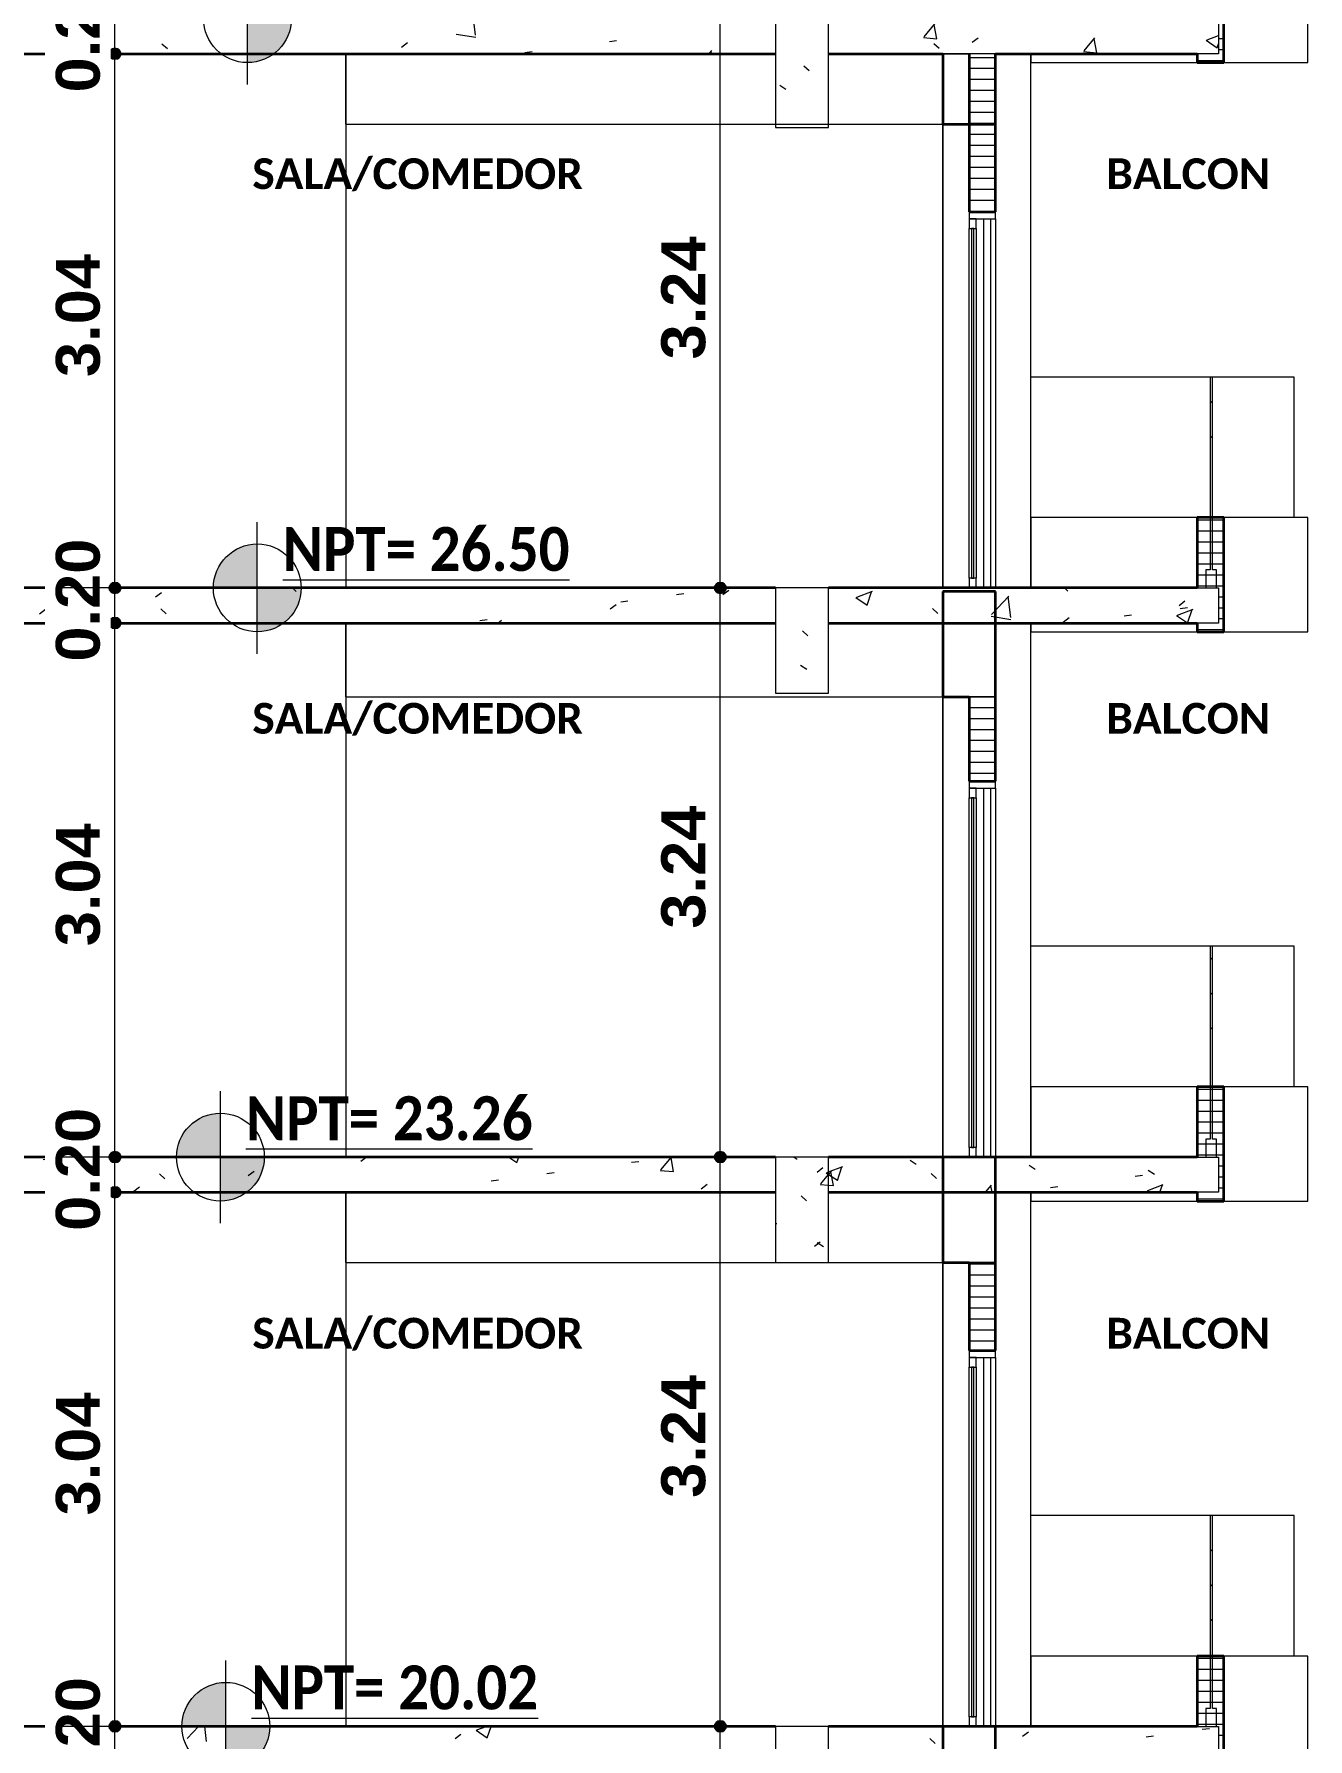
# Model space of a CAD drawing. Header units: metres. Extents: x -144 to 1000, y -717 to 29.
# Drawn here: x 289.11 to 296.36, y -636.42 to -626.71 of the extents above; entities that cross this region are included whole.
import ezdxf

# ---------------------------------------------------------------- set-up
doc = ezdxf.new("R2010")
doc.units = ezdxf.units.M
doc.layers.get('0').update_dxf_attribs({"color": 1})
for name, color, linetype, lineweight in [('A-ANNO-DIMS', 1, 'Continuous', 9), ('A-DETL-GENF', 1, 'Continuous', 9), ('A-DETL-THIN', 1, 'Continuous', 9), ('A-DOOR-FRAM', 1, 'Continuous', 9), ('A-DOOR-GLAZ', 1, 'Continuous', 9), ('A-FLOR', 2, 'Continuous', 9), ('A-FLOR-HRAL', 1, 'Continuous', 9), ('A-FLOR-PATT', 8, 'Continuous', 50), ('A-WALL', 4, 'Continuous', 9), ('G-ANNO-DIMS', 1, 'Continuous', 9), ('G-ANNO-TEXT', 2, 'Continuous', 9), ('S-BEAM', 1, 'Continuous', 9), ('S-COLS', 7, 'Continuous', 9)]:
    doc.layers.add(name, color=color, linetype=linetype, lineweight=lineweight)
doc.layers.add('A-WALL-PATT', color=7, linetype='Continuous', lineweight=35, true_color=0x9c9c9c)
doc.styles.add('Arial Black_B', font='ariblk.ttf', dxfattribs={"width": 0.9, "height": 0.1875})
doc.styles.add('Calibri_B', font='calibrib.ttf', dxfattribs={"height": 0.165})
doc.styles.add('Calibri_B_1', font='calibrib.ttf', dxfattribs={"height": 0.135})
pattern_1 = [(45, (282.0061, -648.2254), (-0.561266, 0.561266), []), (45, (282.2045, -648.2254), (0, 1.122532), []), (45, (281.8077, -648.2254), (0, 1.122532), [])]

# ---------------------------------------------------------------- blocks, each defined once
blk = doc.blocks.new('ololo')
at = {"layer": 'A-ANNO-DIMS', "lineweight": 25, "true_color": 0x008000}
h = blk.add_hatch(color=96, dxfattribs=at)
edge = h.paths.add_edge_path()
edge.add_arc((289.5688, -626.8254), 0.0313, 0, 360)
h = blk.add_hatch(color=96, dxfattribs=at)
edge = h.paths.add_edge_path()
edge.add_arc((289.5688, -626.8254), 0.0313, 0, 360)
h = blk.add_hatch(color=96, dxfattribs=at)
edge = h.paths.add_edge_path()
edge.add_arc((289.5688, -629.8654), 0.0313, 0, 360)
at = {"layer": 'A-ANNO-DIMS', "lineweight": 25}
h = blk.add_hatch(color=256, dxfattribs=at)
edge = h.paths.add_edge_path()
edge.add_arc((293.0164, -629.8654), 0.0312, 0, 360)
h = blk.add_hatch(color=256, dxfattribs=at)
edge = h.paths.add_edge_path()
edge.add_arc((293.0164, -629.8654), 0.0312, 0, 360)
at = {"layer": 'A-ANNO-DIMS', "lineweight": 25, "true_color": 0x008000}
h = blk.add_hatch(color=96, dxfattribs=at)
edge = h.paths.add_edge_path()
edge.add_arc((289.5688, -630.0654), 0.0313, 0, 360)
h = blk.add_hatch(color=96, dxfattribs=at)
edge = h.paths.add_edge_path()
edge.add_arc((289.5688, -630.0654), 0.0313, 0, 360)
h = blk.add_hatch(color=96, dxfattribs=at)
edge = h.paths.add_edge_path()
edge.add_arc((289.5688, -633.1054), 0.0313, 0, 360)
at = {"layer": 'A-ANNO-DIMS', "lineweight": 25}
h = blk.add_hatch(color=256, dxfattribs=at)
edge = h.paths.add_edge_path()
edge.add_arc((293.0164, -633.1054), 0.0312, 0, 360)
h = blk.add_hatch(color=256, dxfattribs=at)
edge = h.paths.add_edge_path()
edge.add_arc((293.0164, -633.1054), 0.0312, 0, 360)
at = {"layer": 'A-ANNO-DIMS', "lineweight": 25, "true_color": 0x008000}
h = blk.add_hatch(color=96, dxfattribs=at)
edge = h.paths.add_edge_path()
edge.add_arc((289.5688, -633.3054), 0.0313, 0, 360)
h = blk.add_hatch(color=96, dxfattribs=at)
edge = h.paths.add_edge_path()
edge.add_arc((289.5688, -633.3054), 0.0313, 0, 360)
h = blk.add_hatch(color=96, dxfattribs=at)
edge = h.paths.add_edge_path()
edge.add_arc((289.5688, -636.3454), 0.0313, 0, 360)
at = {"layer": 'A-ANNO-DIMS', "lineweight": 25}
h = blk.add_hatch(color=256, dxfattribs=at)
edge = h.paths.add_edge_path()
edge.add_arc((293.0164, -636.3454), 0.0312, 0, 360)
h = blk.add_hatch(color=256, dxfattribs=at)
edge = h.paths.add_edge_path()
edge.add_arc((293.0164, -636.3454), 0.0312, 0, 360)
at = {"layer": 'A-FLOR-HRAL', "true_color": 0x808080}
h = blk.add_hatch(dxfattribs=at)
h.set_pattern_fill('FP_107', color=8, style=0, pattern_type=2)
h.set_pattern_definition(pattern_1)
h.paths.add_polyline_path([(295.8061, -629.4654), (295.8183, -629.4654), (295.8183, -628.6654), (295.8061, -628.6654), (295.8061, -629.1054)])
h = blk.add_hatch(dxfattribs=at)
h.set_pattern_fill('FP_107', color=8, style=0, pattern_type=2)
h.set_pattern_definition(pattern_1)
h.paths.add_polyline_path([(295.8061, -632.7054), (295.8183, -632.7054), (295.8183, -631.9054), (295.8061, -631.9054), (295.8061, -632.4691)])
h = blk.add_hatch(dxfattribs=at)
h.set_pattern_fill('FP_107', color=8, style=0, pattern_type=2)
h.set_pattern_definition(pattern_1)
h.paths.add_polyline_path([(295.8183, -635.9454), (295.8183, -635.1454), (295.8061, -635.1454), (295.8061, -635.9454), (295.815, -635.9454)])
at = {"layer": 'G-ANNO-DIMS'}
h = blk.add_hatch(color=256, dxfattribs=at)
edge = h.paths.add_edge_path()
edge.add_line((290.3238, -626.6254), (290.5738, -626.6254))
edge.add_arc((290.3238, -626.6254), 0.25, 270, 360, ccw=False)
edge.add_line((290.3238, -626.8754), (290.3238, -626.6254))
h = blk.add_hatch(color=256, dxfattribs=at)
edge = h.paths.add_edge_path()
edge.add_line((290.3797, -629.8654), (290.1297, -629.8654))
edge.add_arc((290.3797, -629.8654), 0.25, 90, 180, ccw=False)
edge.add_line((290.3797, -629.6154), (290.3797, -629.8654))
h = blk.add_hatch(color=256, dxfattribs=at)
edge = h.paths.add_edge_path()
edge.add_line((290.3797, -629.8654), (290.6297, -629.8654))
edge.add_arc((290.3797, -629.8654), 0.25, 270, 360, ccw=False)
edge.add_line((290.3797, -630.1154), (290.3797, -629.8654))
h = blk.add_hatch(color=256, dxfattribs=at)
edge = h.paths.add_edge_path()
edge.add_line((290.1696, -633.1054), (289.9196, -633.1054))
edge.add_arc((290.1696, -633.1054), 0.25, 90, 180, ccw=False)
edge.add_line((290.1696, -632.8554), (290.1696, -633.1054))
h = blk.add_hatch(color=256, dxfattribs=at)
edge = h.paths.add_edge_path()
edge.add_line((290.1696, -633.1054), (290.4196, -633.1054))
edge.add_arc((290.1696, -633.1054), 0.25, 270, 360, ccw=False)
edge.add_line((290.1696, -633.3554), (290.1696, -633.1054))
h = blk.add_hatch(color=256, dxfattribs=at)
edge = h.paths.add_edge_path()
edge.add_line((290.2005, -636.3454), (289.9505, -636.3454))
edge.add_arc((290.2005, -636.3454), 0.25, 90, 180, ccw=False)
edge.add_line((290.2005, -636.0954), (290.2005, -636.3454))
h = blk.add_hatch(color=256, dxfattribs=at)
edge = h.paths.add_edge_path()
edge.add_line((290.2005, -636.3454), (290.4505, -636.3454))
edge.add_arc((290.2005, -636.3454), 0.25, 270, 360, ccw=False)
edge.add_line((290.2005, -636.5954), (290.2005, -636.3454))
at = {"layer": 'A-ANNO-DIMS', "color": 96, "true_color": 0x008000}
for p, q in [((289.5688, -626.8254), (289.5688, -626.6254)), ((289.5688, -626.8254), (289.2688, -626.8254)), ((289.5688, -626.8254), (289.2688, -626.8254)), ((289.5688, -626.8254), (289.8688, -626.8254)), ((289.5688, -626.8254), (289.8688, -626.8254)), ((289.5688, -629.8654), (289.2688, -629.8654)), ((289.5688, -630.0654), (289.5688, -629.8654)), ((289.5688, -629.8654), (289.8688, -629.8654)), ((289.5688, -630.0654), (289.2688, -630.0654)), ((289.5688, -630.0654), (289.2688, -630.0654)), ((289.5688, -630.0654), (289.8688, -630.0654)), ((289.5688, -630.0654), (289.8688, -630.0654)), ((289.5688, -633.1054), (289.2688, -633.1054)), ((289.5688, -633.3054), (289.5688, -633.1054)), ((289.5688, -633.1054), (289.8688, -633.1054)), ((289.5688, -633.3054), (289.2688, -633.3054)), ((289.5688, -633.3054), (289.2688, -633.3054)), ((289.5688, -633.3054), (289.8688, -633.3054)), ((289.5688, -633.3054), (289.8688, -633.3054)), ((289.5688, -636.3454), (289.2688, -636.3454)), ((289.5688, -636.5454), (289.5688, -636.3454)), ((289.5688, -636.3454), (289.8688, -636.3454))]:
    blk.add_line(p, q, dxfattribs=at)
at = {"layer": 'A-ANNO-DIMS'}
for p, q in [((293.0164, -629.8654), (293.0164, -626.6254)), ((293.0164, -629.8654), (292.7164, -629.8654)), ((293.0164, -629.8654), (292.7164, -629.8654)), ((293.0164, -633.1054), (293.0164, -629.8654)), ((293.0164, -629.8654), (293.3164, -629.8654)), ((293.0164, -629.8654), (293.3164, -629.8654)), ((293.0164, -633.1054), (292.7164, -633.1054)), ((293.0164, -633.1054), (292.7164, -633.1054)), ((293.0164, -636.3454), (293.0164, -633.1054)), ((293.0164, -633.1054), (293.3164, -633.1054)), ((293.0164, -633.1054), (293.3164, -633.1054)), ((293.0164, -636.3454), (292.7164, -636.3454)), ((293.0164, -636.3454), (292.7164, -636.3454)), ((293.0164, -639.5854), (293.0164, -636.3454)), ((293.0164, -636.3454), (293.3164, -636.3454)), ((293.0164, -636.3454), (293.3164, -636.3454))]:
    blk.add_line(p, q, dxfattribs=at)
at = {"layer": 'A-ANNO-DIMS', "color": 96, "lineweight": 25, "true_color": 0x008000}
for centre in [(289.5688, -626.8254), (289.5688, -626.8254), (289.5688, -629.8654), (289.5688, -630.0654), (289.5688, -630.0654), (289.5688, -633.1054), (289.5688, -633.3054), (289.5688, -633.3054), (289.5688, -636.3454)]:
    blk.add_circle(centre, 0.0313, dxfattribs=at)
at = {"layer": 'A-ANNO-DIMS', "lineweight": 25}
for centre in [(293.0164, -629.8654), (293.0164, -629.8654), (293.0164, -633.1054), (293.0164, -633.1054), (293.0164, -636.3454), (293.0164, -636.3454)]:
    blk.add_circle(centre, 0.0312, dxfattribs=at)
at = {"layer": 'A-DETL-GENF'}
for p, q in [((293.4912, -626.8928), (293.5221, -626.9211)), ((293.3545, -627.0037), (293.3898, -627.0262)), ((293.4837, -630.1092), (293.5146, -630.1375)), ((293.4737, -630.3058), (293.509, -630.3283)), ((293.4372, -633.1054), (293.454, -633.1161)), ((293.5675, -633.1901), (293.6008, -633.1646)), ((293.5852, -633.2607), (293.6332, -633.2649)), ((293.5879, -633.2574), (293.6332, -633.2034)), ((293.6198, -633.1949), (293.6332, -633.2039)), ((293.6245, -633.1931), (293.6332, -633.1897)), ((293.4762, -633.3256), (293.5071, -633.3539)), ((293.331, -633.4838), (293.3375, -633.4829)), ((293.5521, -633.6129), (293.5853, -633.5874)), ((293.5679, -633.5919), (293.6032, -633.6144))]:
    blk.add_line(p, q, dxfattribs=at)
at = {"layer": 'A-DETL-THIN'}
for p, q in [((293.331, -626.6254), (293.331, -627.2254)), ((293.6332, -627.2254), (293.6332, -626.6254)), ((293.331, -627.2254), (293.331, -627.2454)), ((293.331, -627.2254), (293.6332, -627.2254)), ((293.331, -627.2454), (293.6332, -627.2454)), ((293.6332, -627.2454), (293.6332, -627.2254)), ((293.331, -629.8654), (293.331, -630.4654)), ((293.6332, -629.8654), (293.331, -629.8654)), ((293.6332, -630.4654), (293.6332, -629.8654)), ((293.331, -630.4654), (293.6332, -630.4654)), ((293.331, -633.1054), (293.331, -633.7054)), ((293.6332, -633.1054), (293.331, -633.1054)), ((293.6332, -633.7054), (293.6332, -633.1054)), ((293.331, -633.7054), (293.6332, -633.7054)), ((293.331, -636.3454), (293.331, -636.9454)), ((293.6332, -636.3454), (293.331, -636.3454)), ((293.6332, -636.9454), (293.6332, -636.3454))]:
    blk.add_line(p, q, dxfattribs=at)
at = {"layer": 'A-DOOR-FRAM', "lineweight": 15}
for p, q in [((294.4341, -627.7254), (294.4341, -627.7654)), ((294.5841, -627.7254), (294.4341, -627.7254)), ((294.5841, -627.7654), (294.5841, -627.7254)), ((294.4341, -627.7654), (294.4341, -627.8204)), ((294.4741, -627.7654), (294.4341, -627.7654)), ((294.4341, -627.7654), (294.5841, -627.7654)), ((294.4341, -627.8204), (294.4741, -627.8204)), ((294.4741, -627.8204), (294.4741, -627.7654)), ((294.4341, -629.8104), (294.4341, -629.8654)), ((294.4741, -629.8104), (294.4341, -629.8104)), ((294.4341, -629.8654), (294.4741, -629.8654)), ((294.4741, -629.8654), (294.4741, -629.8104)), ((294.4341, -630.9654), (294.4341, -631.0054)), ((294.5841, -630.9654), (294.4341, -630.9654)), ((294.4341, -631.0054), (294.4341, -631.0604)), ((294.4741, -631.0054), (294.4341, -631.0054)), ((294.4341, -631.0054), (294.5841, -631.0054)), ((294.4741, -631.0604), (294.4741, -631.0054)), ((294.5841, -631.0054), (294.5841, -630.9654)), ((294.4341, -631.0604), (294.4741, -631.0604)), ((294.4341, -633.0504), (294.4341, -633.1054)), ((294.4741, -633.0504), (294.4341, -633.0504)), ((294.4741, -633.1054), (294.4741, -633.0504)), ((294.4341, -633.1054), (294.4741, -633.1054)), ((294.4341, -634.2054), (294.4341, -634.2454)), ((294.5841, -634.2054), (294.4341, -634.2054)), ((294.5841, -634.2454), (294.5841, -634.2054)), ((294.4341, -634.2454), (294.4341, -634.3004)), ((294.4741, -634.2454), (294.4341, -634.2454)), ((294.4341, -634.2454), (294.5841, -634.2454)), ((294.4341, -634.3004), (294.4741, -634.3004)), ((294.4741, -634.3004), (294.4741, -634.2454)), ((294.4341, -636.2904), (294.4341, -636.3454)), ((294.4741, -636.2904), (294.4341, -636.2904)), ((294.4341, -636.3454), (294.4741, -636.3454)), ((294.4741, -636.3454), (294.4741, -636.2904))]:
    blk.add_line(p, q, dxfattribs=at)
at = {"layer": 'A-DOOR-FRAM'}
for p, q in [((294.4341, -629.8104), (294.4341, -627.8204)), ((294.4741, -627.8204), (294.4741, -629.8104)), ((294.5141, -627.7654), (294.5141, -629.8654)), ((294.5541, -627.7654), (294.5541, -629.8654)), ((294.5841, -627.7654), (294.5841, -629.8654)), ((294.5141, -631.0054), (294.5141, -633.1054)), ((294.5541, -631.0054), (294.5541, -633.1054)), ((294.5841, -631.0054), (294.5841, -633.1054)), ((294.4341, -633.0504), (294.4341, -631.0604)), ((294.4741, -631.0604), (294.4741, -633.0504)), ((294.4341, -636.2904), (294.4341, -634.3004)), ((294.4741, -634.3004), (294.4741, -636.2904)), ((294.5141, -634.2454), (294.5141, -636.3454)), ((294.5541, -634.2454), (294.5541, -636.3454)), ((294.5841, -634.2454), (294.5841, -636.3454))]:
    blk.add_line(p, q, dxfattribs=at)
at = {"layer": 'A-DOOR-GLAZ'}
for p, q in [((294.4608, -627.8204), (294.4474, -627.8204)), ((294.4474, -627.8204), (294.4474, -629.8104)), ((294.4608, -629.8104), (294.4608, -627.8204)), ((294.4474, -629.8104), (294.4608, -629.8104)), ((294.4608, -631.0604), (294.4474, -631.0604)), ((294.4474, -631.0604), (294.4474, -633.0504)), ((294.4608, -633.0504), (294.4608, -631.0604)), ((294.4474, -633.0504), (294.4608, -633.0504)), ((294.4608, -634.3004), (294.4474, -634.3004)), ((294.4474, -634.3004), (294.4474, -636.2904)), ((294.4608, -636.2904), (294.4608, -634.3004)), ((294.4474, -636.2904), (294.4608, -636.2904))]:
    blk.add_line(p, q, dxfattribs=at)
at = {"layer": 'A-FLOR', "lineweight": 35}
for p, q in [((287.5839, -626.8254), (293.331, -626.8254)), ((293.6332, -626.8254), (294.2841, -626.8254)), ((294.5841, -626.8254), (295.7318, -626.8254)), ((293.331, -629.8654), (287.4339, -629.8654)), ((295.7318, -629.8654), (293.6332, -629.8654)), ((287.5839, -630.0654), (293.331, -630.0654)), ((293.6332, -630.0654), (295.7318, -630.0654)), ((293.331, -633.1054), (287.4339, -633.1054)), ((295.7318, -633.1054), (293.6332, -633.1054)), ((287.5839, -633.3054), (293.331, -633.3054)), ((293.6332, -633.3054), (295.7318, -633.3054)), ((293.331, -636.3454), (287.4339, -636.3454)), ((295.7318, -636.3454), (293.6332, -636.3454))]:
    blk.add_line(p, q, dxfattribs=at)
at = {"layer": 'A-FLOR'}
blk.add_line((294.2841, -626.8254), (294.4341, -626.8254), dxfattribs=at)
at = {"layer": 'A-FLOR-HRAL'}
for p, q in [((295.8061, -628.6654), (294.7841, -628.6654)), ((295.8061, -628.6654), (295.8061, -629.7634)), ((295.8183, -628.6654), (295.8061, -628.6654)), ((295.8183, -629.7634), (295.8183, -628.6654)), ((296.2842, -628.6654), (295.8183, -628.6654)), ((296.2842, -629.4654), (296.2842, -628.6654)), ((295.8061, -629.7634), (295.7818, -629.7634)), ((295.7818, -629.7634), (295.7818, -629.8654)), ((295.8426, -629.7634), (295.8183, -629.7634)), ((295.8426, -629.8654), (295.8426, -629.7634)), ((295.7818, -629.8654), (295.8426, -629.8654)), ((295.8061, -631.9054), (294.7841, -631.9054)), ((295.8061, -631.9054), (295.8061, -633.0034)), ((295.8183, -631.9054), (295.8061, -631.9054)), ((295.8183, -633.0034), (295.8183, -631.9054)), ((296.2842, -631.9054), (295.8183, -631.9054)), ((296.2842, -632.7054), (296.2842, -631.9054)), ((295.8061, -633.0034), (295.7818, -633.0034)), ((295.7818, -633.0034), (295.7818, -633.1054)), ((295.8426, -633.0034), (295.8183, -633.0034)), ((295.8426, -633.1054), (295.8426, -633.0034)), ((295.7818, -633.1054), (295.8426, -633.1054)), ((295.8061, -635.1454), (294.7841, -635.1454)), ((295.8061, -635.1454), (295.8061, -636.2434)), ((295.8183, -635.1454), (295.8061, -635.1454)), ((295.8183, -636.2434), (295.8183, -635.1454)), ((296.2842, -635.1454), (295.8183, -635.1454)), ((296.2842, -635.9454), (296.2842, -635.1454)), ((295.8061, -636.2434), (295.7818, -636.2434)), ((295.7818, -636.2434), (295.7818, -636.3454)), ((295.8426, -636.2434), (295.8183, -636.2434)), ((295.8426, -636.3454), (295.8426, -636.2434)), ((295.7818, -636.3454), (295.8426, -636.3454))]:
    blk.add_line(p, q, dxfattribs=at)
at = {"layer": 'A-FLOR-PATT', "color": 8, "lineweight": 5, "true_color": 0x828282}
for p, q in [((291.6226, -626.7186), (291.6118, -626.6254)), ((294.1774, -626.7285), (294.2386, -626.6555)), ((294.2496, -626.7403), (294.2349, -626.6607)), ((289.837, -626.7676), (289.8679, -626.7959)), ((291.2015, -626.7871), (291.2347, -626.7616)), ((291.5118, -626.7131), (291.6247, -626.7306)), ((292.3844, -626.7546), (292.4259, -626.7491)), ((294.1736, -626.7331), (294.2495, -626.7397)), ((294.2319, -626.7657), (294.2628, -626.794)), ((294.4509, -626.7593), (294.4841, -626.7338)), ((295.0883, -626.8082), (295.1495, -626.7352)), ((295.1605, -626.82), (295.1459, -626.7404)), ((295.7829, -626.7483), (295.8461, -626.7909)), ((295.7892, -626.7459), (295.8536, -626.7212)), ((295.8462, -626.7914), (295.8536, -626.7694)), ((289.3118, -626.8254), (289.3346, -626.8166)), ((289.3273, -626.8254), (289.3294, -626.8191)), ((291.9034, -626.8179), (291.9449, -626.8125)), ((292.9494, -626.8254), (292.9673, -626.8067)), ((292.966, -626.8254), (292.964, -626.8082)), ((293.8292, -626.8254), (293.8324, -626.823)), ((295.0845, -626.8128), (295.1604, -626.8194)), ((290.5795, -629.8654), (290.6016, -629.8857)), ((294.9764, -629.8654), (294.9959, -629.8832)), ((289.8, -629.9171), (289.8333, -629.8916)), ((292.3896, -629.9847), (292.4229, -629.9591)), ((292.4489, -629.9446), (292.4904, -629.9391)), ((292.7667, -629.9027), (292.8083, -629.8972)), ((293.0311, -629.9034), (293.0644, -629.8778)), ((293.7888, -629.9207), (293.852, -629.9634)), ((293.7941, -629.9187), (293.8831, -629.8846)), ((293.8521, -629.9638), (293.8778, -629.8871)), ((294.561, -630.0162), (294.6599, -629.9131)), ((294.6702, -630.0344), (294.6562, -629.9138)), ((295.6288, -629.9647), (295.662, -629.9392)), ((289.1402, -630.0125), (289.1735, -629.9869)), ((289.4218, -630.0654), (289.4773, -629.9993)), ((289.4856, -630.0654), (289.4742, -630.0036)), ((289.8301, -629.9845), (289.861, -630.0128)), ((291.6467, -630.0502), (291.6883, -630.0447)), ((291.7489, -630.0654), (291.7711, -630.0484)), ((294.2244, -629.9821), (294.2553, -630.0104)), ((294.5583, -630.0271), (294.6712, -630.0447)), ((294.9688, -630.0602), (295.0021, -630.0347)), ((295.3165, -630.0239), (295.3581, -630.0185)), ((295.614, -630.0225), (295.6771, -630.0651)), ((295.6195, -630.0203), (295.7084, -629.9862)), ((295.6346, -629.9821), (295.6761, -629.9766)), ((295.6773, -630.0654), (295.703, -629.9888)), ((289.1611, -633.1189), (289.2027, -633.1134)), ((290.9698, -633.1287), (291.0003, -633.1054)), ((291.81, -633.1054), (291.8393, -633.1079)), ((291.8128, -633.1054), (291.8579, -633.1358)), ((291.8394, -633.1084), (291.8388, -633.1054)), ((291.8579, -633.1362), (291.8683, -633.1054)), ((292.51, -633.1349), (292.5516, -633.1295)), ((292.677, -633.1777), (292.7377, -633.1054)), ((292.7503, -633.1881), (292.7356, -633.1085)), ((293.6332, -633.1897), (293.7134, -633.159)), ((293.6831, -633.238), (293.7088, -633.1612)), ((294.0966, -633.1222), (294.132, -633.1448)), ((294.7746, -633.1509), (294.8099, -633.1734)), ((289.8231, -633.2014), (289.854, -633.2297)), ((290.3284, -633.21), (290.3616, -633.1845)), ((291.7111, -633.2401), (291.7526, -633.2347)), ((292.029, -633.1983), (292.0706, -633.1928)), ((292.6743, -633.181), (292.7502, -633.1876)), ((292.9076, -633.2856), (292.9408, -633.26)), ((293.6332, -633.2034), (293.6491, -633.1845)), ((293.6332, -633.2039), (293.683, -633.2375)), ((293.6332, -633.2649), (293.6611, -633.2673)), ((293.6612, -633.2678), (293.6465, -633.1882)), ((294.2169, -633.1985), (294.2478, -633.2268)), ((294.5255, -633.3054), (294.5601, -633.2641)), ((294.5644, -633.3054), (294.5575, -633.2679)), ((294.8969, -633.2776), (294.9385, -633.2722)), ((295.3779, -633.2143), (295.4195, -633.2088)), ((295.4499, -633.2947), (295.5388, -633.2606)), ((295.4525, -633.1795), (295.4879, -633.202)), ((295.5198, -633.3054), (295.534, -633.263)), ((289.6765, -633.2993), (289.7097, -633.2738)), ((295.445, -633.2966), (295.458, -633.3054)), ((289.9803, -636.4137), (290.0458, -636.3454)), ((290.0909, -636.4319), (290.0808, -636.3454)), ((291.6257, -636.3673), (291.6889, -636.4099)), ((291.6294, -636.3659), (291.6828, -636.3454)), ((291.689, -636.4104), (291.7108, -636.3454)), ((294.7372, -636.4018), (294.7705, -636.3763)), ((295.7602, -636.3624), (295.8018, -636.3569)), ((291.5062, -636.4155), (291.5394, -636.39)), ((294.2094, -636.4149), (294.2403, -636.4432)), ((295.4418, -636.4043), (295.4833, -636.3989))]:
    blk.add_line(p, q, dxfattribs=at)
at = {"layer": 'A-WALL', "lineweight": 35}
for p, q in [((295.8839, -626.8754), (295.8839, -626.2254)), ((294.4341, -626.8254), (294.4341, -627.7254)), ((294.5841, -627.7254), (294.5841, -626.8254)), ((295.7318, -626.8254), (295.7318, -626.8754)), ((295.7318, -626.8754), (295.8839, -626.8754)), ((294.4341, -627.7254), (294.5841, -627.7254)), ((295.8839, -629.4654), (295.7318, -629.4654)), ((295.7318, -629.4654), (295.7318, -629.8654)), ((295.8839, -630.1154), (295.8839, -629.4654)), ((295.7318, -630.0654), (295.7318, -630.1154)), ((295.7318, -630.1154), (295.8839, -630.1154)), ((294.4341, -630.4854), (294.4341, -630.9654)), ((294.5841, -630.9654), (294.5841, -630.4854)), ((294.4341, -630.9654), (294.5841, -630.9654)), ((295.8839, -632.7054), (295.7318, -632.7054)), ((295.7318, -632.7054), (295.7318, -633.1054)), ((295.8839, -633.3554), (295.8839, -632.7054)), ((295.7318, -633.3054), (295.7318, -633.3554)), ((295.7318, -633.3554), (295.8839, -633.3554)), ((294.4341, -633.7054), (294.4341, -634.2054)), ((294.5841, -634.2054), (294.5841, -633.7054)), ((294.4341, -634.2054), (294.5841, -634.2054)), ((295.8839, -635.9454), (295.7318, -635.9454)), ((295.7318, -635.9454), (295.7318, -636.3454)), ((295.8839, -636.5954), (295.8839, -635.9454))]:
    blk.add_line(p, q, dxfattribs=at)
at = {"layer": 'A-WALL'}
for p, q in [((296.3624, -626.8754), (296.3624, -626.2254)), ((295.8536, -626.6254), (295.8536, -626.8254)), ((290.884, -626.8254), (290.884, -629.8654)), ((294.2838, -629.8654), (294.2838, -626.8254)), ((294.5841, -626.8254), (294.4341, -626.8254)), ((294.7841, -626.8254), (294.7841, -626.8754)), ((295.8536, -626.8254), (295.7318, -626.8254)), ((294.7841, -626.8754), (295.7318, -626.8754)), ((295.8839, -626.8754), (296.3624, -626.8754)), ((295.7318, -629.4654), (294.7841, -629.4654)), ((294.7841, -629.4654), (294.7841, -629.8654)), ((296.3624, -629.4654), (295.8839, -629.4654)), ((296.3624, -630.1154), (296.3624, -629.4654)), ((295.7318, -629.8654), (295.8536, -629.8654)), ((295.8536, -629.8654), (295.8536, -630.0654)), ((290.884, -630.0654), (290.884, -633.1054)), ((294.2838, -633.1054), (294.2838, -630.0654)), ((294.7841, -630.0654), (294.7841, -630.1154)), ((295.8536, -630.0654), (295.7318, -630.0654)), ((294.7841, -630.1154), (295.7318, -630.1154)), ((295.8839, -630.1154), (296.3624, -630.1154)), ((294.5841, -630.4854), (294.4341, -630.4854)), ((295.7318, -632.7054), (294.7841, -632.7054)), ((294.7841, -632.7054), (294.7841, -633.1054)), ((296.3624, -632.7054), (295.8839, -632.7054)), ((296.3624, -633.3554), (296.3624, -632.7054)), ((295.7318, -633.1054), (295.8536, -633.1054)), ((295.8536, -633.1054), (295.8536, -633.3054)), ((290.884, -633.3054), (290.884, -636.3454)), ((294.2838, -636.3454), (294.2838, -633.3054)), ((294.7841, -633.3054), (294.7841, -633.3554)), ((294.7841, -633.3554), (295.7318, -633.3554)), ((295.8536, -633.3054), (295.7318, -633.3054)), ((295.8839, -633.3554), (296.3624, -633.3554)), ((294.5841, -633.7054), (294.4341, -633.7054)), ((295.7318, -635.9454), (294.7841, -635.9454)), ((294.7841, -635.9454), (294.7841, -636.3454)), ((296.3624, -635.9454), (295.8839, -635.9454)), ((296.3624, -636.5954), (296.3624, -635.9454)), ((295.7318, -636.3454), (295.8536, -636.3454)), ((295.8536, -636.3454), (295.8536, -636.5454))]:
    blk.add_line(p, q, dxfattribs=at)
at = {"layer": 'A-WALL-PATT', "color": 8, "lineweight": 5, "true_color": 0x727272}
for p, q in [((295.8536, -626.7379), (295.8839, -626.7379)), ((294.4341, -626.8454), (294.5841, -626.8454)), ((295.7318, -626.8629), (295.8839, -626.8629)), ((295.8536, -626.8004), (295.8839, -626.8004)), ((294.4341, -626.9079), (294.5841, -626.9079)), ((294.4341, -626.9704), (294.5841, -626.9704)), ((294.4341, -627.0329), (294.5841, -627.0329)), ((294.4341, -627.0954), (294.5841, -627.0954)), ((294.4341, -627.1579), (294.5841, -627.1579)), ((294.4341, -627.2204), (294.5841, -627.2204)), ((294.4341, -627.2829), (294.5841, -627.2829)), ((294.4341, -627.3454), (294.5841, -627.3454)), ((294.4341, -627.4079), (294.5841, -627.4079)), ((294.4341, -627.4704), (294.5841, -627.4704)), ((294.4341, -627.5329), (294.5841, -627.5329)), ((294.4341, -627.5954), (294.5841, -627.5954)), ((294.4341, -627.6579), (294.5841, -627.6579)), ((294.4341, -627.7204), (294.5841, -627.7204)), ((295.7318, -629.4779), (295.8839, -629.4779)), ((295.7318, -629.5404), (295.8839, -629.5404)), ((295.7318, -629.6029), (295.8839, -629.6029)), ((295.7318, -629.6654), (295.8839, -629.6654)), ((295.7318, -629.7279), (295.8839, -629.7279)), ((295.7318, -629.7904), (295.8839, -629.7904)), ((295.7318, -629.8529), (295.8839, -629.8529)), ((295.8536, -629.9154), (295.8839, -629.9154)), ((295.8536, -629.9779), (295.8839, -629.9779)), ((295.8536, -630.0404), (295.8839, -630.0404)), ((295.7318, -630.1029), (295.8839, -630.1029)), ((294.4341, -630.5454), (294.5841, -630.5454)), ((294.4341, -630.6079), (294.5841, -630.6079)), ((294.4341, -630.6704), (294.5841, -630.6704)), ((294.4341, -630.7329), (294.5841, -630.7329)), ((294.4341, -630.7954), (294.5841, -630.7954)), ((294.4341, -630.8579), (294.5841, -630.8579)), ((294.4341, -630.9204), (294.5841, -630.9204)), ((295.7318, -632.7179), (295.8839, -632.7179)), ((295.7318, -632.7804), (295.8839, -632.7804)), ((295.7318, -632.8429), (295.8839, -632.8429)), ((295.7318, -632.9054), (295.8839, -632.9054)), ((295.7318, -632.9679), (295.8839, -632.9679)), ((295.7318, -633.0304), (295.8839, -633.0304)), ((295.7318, -633.0929), (295.8839, -633.0929)), ((295.8536, -633.1554), (295.8839, -633.1554)), ((295.8536, -633.2179), (295.8839, -633.2179)), ((295.7318, -633.3429), (295.8839, -633.3429)), ((295.8536, -633.2804), (295.8839, -633.2804)), ((294.4341, -633.7129), (294.5841, -633.7129)), ((294.4341, -633.7754), (294.5841, -633.7754)), ((294.4341, -633.8379), (294.5841, -633.8379)), ((294.4341, -633.9004), (294.5841, -633.9004)), ((294.4341, -633.9629), (294.5841, -633.9629)), ((294.4341, -634.0254), (294.5841, -634.0254)), ((294.4341, -634.0879), (294.5841, -634.0879)), ((294.4341, -634.1504), (294.5841, -634.1504)), ((295.7318, -635.9579), (295.8839, -635.9579)), ((295.7318, -636.0204), (295.8839, -636.0204)), ((295.7318, -636.0829), (295.8839, -636.0829)), ((295.7318, -636.1454), (295.8839, -636.1454)), ((295.7318, -636.2079), (295.8839, -636.2079)), ((295.7318, -636.2704), (295.8839, -636.2704)), ((295.7318, -636.3329), (295.8839, -636.3329)), ((295.8536, -636.3954), (295.8839, -636.3954))]:
    blk.add_line(p, q, dxfattribs=at)
at = {"layer": 'G-ANNO-DIMS'}
for p, q in [((290.3238, -627.0004), (290.3238, -626.2504)), ((290.3797, -630.2404), (290.3797, -629.4904)), ((290.0047, -629.8654), (292.1297, -629.8654)), ((290.1696, -633.4804), (290.1696, -632.7304)), ((289.7946, -633.1054), (291.9196, -633.1054)), ((290.2005, -636.7204), (290.2005, -635.9704)), ((289.8255, -636.3454), (291.9505, -636.3454))]:
    blk.add_line(p, q, dxfattribs=at)
for centre in [(290.3238, -626.6254), (290.3797, -629.8654), (290.1696, -633.1054), (290.2005, -636.3454)]:
    blk.add_circle(centre, 0.25, dxfattribs=at)
at = {"layer": 'S-BEAM'}
for p, q in [((290.8848, -627.2254), (290.8848, -626.8254)), ((294.5841, -626.8254), (294.2841, -626.8254)), ((290.8848, -627.2254), (293.331, -627.2254)), ((293.6332, -627.2254), (294.2841, -627.2254)), ((290.8848, -630.4854), (290.8848, -630.0654)), ((290.8848, -630.4854), (294.2841, -630.4854)), ((294.4341, -630.4854), (294.5841, -630.4854)), ((290.8848, -633.7054), (290.8848, -633.3054)), ((290.8848, -633.7054), (293.331, -633.7054)), ((293.6332, -633.7054), (294.2841, -633.7054)), ((294.4341, -633.7054), (294.5841, -633.7054))]:
    blk.add_line(p, q, dxfattribs=at)
at = {"layer": 'S-BEAM', "lineweight": 35}
for p, q in [((294.2841, -626.8254), (294.2841, -627.2254)), ((294.5841, -627.2254), (294.5841, -626.8254)), ((294.2841, -627.2254), (294.5841, -627.2254)), ((294.5841, -629.8854), (294.2841, -629.8854)), ((294.2841, -629.8854), (294.2841, -630.4854)), ((294.5841, -630.4854), (294.5841, -629.8854)), ((294.2841, -630.4854), (294.4341, -630.4854)), ((294.5841, -633.1054), (294.2841, -633.1054)), ((294.2841, -633.1054), (294.2841, -633.7054)), ((294.5841, -633.7054), (294.5841, -633.1054)), ((294.2841, -633.7054), (294.4341, -633.7054)), ((294.5841, -636.3454), (294.2841, -636.3454)), ((294.2841, -636.3454), (294.2841, -636.9454)), ((294.5841, -636.9454), (294.5841, -636.3454))]:
    blk.add_line(p, q, dxfattribs=at)
at = {"layer": 'S-COLS'}
for p, q in [((294.7841, -629.8654), (294.7841, -626.8254)), ((294.284, -627.2254), (294.284, -629.8654)), ((294.2841, -627.2254), (294.2841, -629.8654)), ((294.7841, -633.1054), (294.7841, -630.0654)), ((294.284, -630.4854), (294.284, -633.1054)), ((294.2841, -630.4854), (294.2841, -633.1054)), ((294.7841, -636.3454), (294.7841, -633.3054)), ((294.284, -633.7054), (294.284, -636.3454)), ((294.2841, -633.7054), (294.2841, -636.3454))]:
    blk.add_line(p, q, dxfattribs=at)
at = {"layer": 'G-ANNO-DIMS', "style": 'Calibri_B', "width": 0.9}
for s, p in [('%%UNPT= 26.50', (290.5253, -629.7689)), ('%%UNPT= 23.26', (290.3152, -633.0089)), ('%%UNPT= 20.02', (290.3461, -636.2489))]:
    blk.add_text(s, height=0.25, dxfattribs=at).set_placement(p)
at = {"layer": 'G-ANNO-TEXT', "style": 'Calibri_B_1'}
for s, p in [('SALA/COMEDOR', (290.3513, -627.5951)), ('BALCON', (295.2144, -627.5951)), ('SALA/COMEDOR', (290.3513, -630.6951)), ('BALCON', (295.2144, -630.6951)), ('SALA/COMEDOR', (290.3513, -634.1951)), ('BALCON', (295.2144, -634.1951))]:
    blk.add_text(s, height=0.175, dxfattribs=at).set_placement(p)
at = {"layer": 'A-ANNO-DIMS', "char_height": 0.25, "width": 0.767402, "attachment_point": 1, "rotation": 90, "line_spacing_factor": 1.180619, "style": 'Arial Black_B', "bg_fill": 3, "box_fill_scale": 1.25, "bg_fill_color": 256, "bg_fill_true_color": 13158600, "bg_fill_transparency": 0}
for insert in [(292.6801, -628.5651), (292.6801, -631.8051), (292.6801, -635.0451)]:
    blk.add_mtext('3.24', dxfattribs=dict(at, insert=insert))
at = {"layer": 'A-ANNO-DIMS', "color": 96, "true_color": 0x008000, "insert": (289.2325, -636.7651), "char_height": 0.25, "width": 0.767402, "attachment_point": 1, "rotation": 90, "line_spacing_factor": 1.180619, "style": 'Arial Black_B', "bg_fill": 3, "box_fill_scale": 1.25, "bg_fill_color": 256, "bg_fill_true_color": 13158600, "bg_fill_transparency": 0}
blk.add_mtext('0.20', dxfattribs=at)
at = {"layer": 'A-ANNO-DIMS', "lineweight": 25, "true_color": 0x008000}
h = blk.add_hatch(color=96, dxfattribs=at)
edge = h.paths.add_edge_path()
edge.add_arc((289.5688, -636.3454), 0.0313, 0, 360)
at = {"layer": 'A-ANNO-DIMS', "color": 96, "true_color": 0x008000}
for q in [(289.5688, -633.3054), (289.2688, -636.3454), (289.8688, -636.3454)]:
    blk.add_line((289.5688, -636.3454), q, dxfattribs=at)
at = {"layer": 'A-ANNO-DIMS', "color": 96, "lineweight": 25, "true_color": 0x008000}
blk.add_circle((289.5688, -636.3454), 0.0313, dxfattribs=at)
at = {"layer": 'A-ANNO-DIMS', "color": 96, "true_color": 0x008000, "char_height": 0.25, "width": 0.767402, "attachment_point": 1, "rotation": 90, "line_spacing_factor": 1.180619, "style": 'Arial Black_B', "bg_fill": 3, "box_fill_scale": 1.25, "bg_fill_color": 256, "bg_fill_true_color": 13158600, "bg_fill_transparency": 0}
for s, insert in [('0.20', (289.2325, -633.5251)), ('3.04', (289.2325, -635.1451))]:
    blk.add_mtext(s, dxfattribs=dict(at, insert=insert))
at = {"layer": 'A-ANNO-DIMS', "lineweight": 25, "true_color": 0x008000}
h = blk.add_hatch(color=96, dxfattribs=at)
edge = h.paths.add_edge_path()
edge.add_arc((289.5688, -633.1054), 0.0313, 0, 360)
at = {"layer": 'A-ANNO-DIMS', "color": 96, "true_color": 0x008000}
for q in [(289.5688, -630.0654), (289.2688, -633.1054), (289.8688, -633.1054)]:
    blk.add_line((289.5688, -633.1054), q, dxfattribs=at)
at = {"layer": 'A-ANNO-DIMS', "color": 96, "lineweight": 25, "true_color": 0x008000}
blk.add_circle((289.5688, -633.1054), 0.0313, dxfattribs=at)
at = {"layer": 'A-ANNO-DIMS', "color": 96, "true_color": 0x008000, "char_height": 0.25, "width": 0.767402, "attachment_point": 1, "rotation": 90, "line_spacing_factor": 1.180619, "style": 'Arial Black_B', "bg_fill": 3, "box_fill_scale": 1.25, "bg_fill_color": 256, "bg_fill_true_color": 13158600, "bg_fill_transparency": 0}
for s, insert in [('0.20', (289.2325, -630.2851)), ('3.04', (289.2325, -631.9051))]:
    blk.add_mtext(s, dxfattribs=dict(at, insert=insert))
at = {"layer": 'A-ANNO-DIMS', "lineweight": 25, "true_color": 0x008000}
h = blk.add_hatch(color=96, dxfattribs=at)
edge = h.paths.add_edge_path()
edge.add_arc((289.5688, -629.8654), 0.0313, 0, 360)
at = {"layer": 'A-ANNO-DIMS', "color": 96, "true_color": 0x008000}
for q in [(289.5688, -626.8254), (289.2688, -629.8654), (289.8688, -629.8654)]:
    blk.add_line((289.5688, -629.8654), q, dxfattribs=at)
at = {"layer": 'A-ANNO-DIMS', "color": 96, "lineweight": 25, "true_color": 0x008000}
blk.add_circle((289.5688, -629.8654), 0.0313, dxfattribs=at)
at = {"layer": 'A-ANNO-DIMS', "color": 96, "true_color": 0x008000, "char_height": 0.25, "width": 0.767402, "attachment_point": 1, "rotation": 90, "line_spacing_factor": 1.180619, "style": 'Arial Black_B', "bg_fill": 3, "box_fill_scale": 1.25, "bg_fill_color": 256, "bg_fill_true_color": 13158600, "bg_fill_transparency": 0}
for s, insert in [('0.20', (289.2325, -627.0451)), ('3.04', (289.2325, -628.6651))]:
    blk.add_mtext(s, dxfattribs=dict(at, insert=insert))

msp = doc.modelspace()

# ---------------------------------------------------------------- block references
at = {"color": 3}
msp.add_blockref('ololo', (0, 0), dxfattribs=at)

doc.saveas('drawing.dxf')
